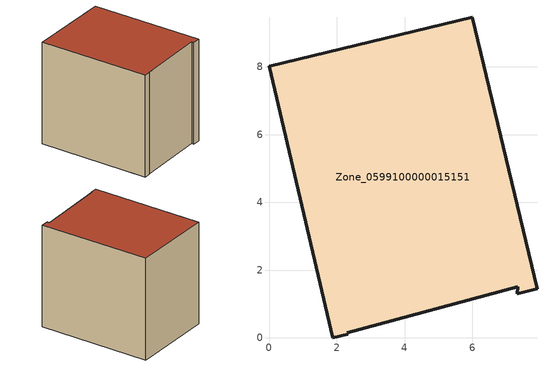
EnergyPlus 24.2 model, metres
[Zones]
Zone_0599100000015151
 floor ground (C_G): 7.33,1.31 7.35,1.51 2.3,0.15 2.32,0.11 1.88,0 0,8.02 6,9.47 7.91,1.45 z0
 wall outside (C_F): 7.33,1.31 7.91,1.45 6,9.47 0,8.02 1.88,0 2.32,0.11 2.3,0.15 7.35,1.51 7.33,1.31 z0:7.51
 roof outside (C_R): 7.35,1.51 7.33,1.31 7.91,1.45 6,9.47 0,8.02 1.88,0 2.32,0.11 2.3,0.15 z7.51
[BUILDING]
Pand.0599100000015151: North Axis=0; Terrain=City; Loads Convergence Tolerance Value=0.04; Temperature Convergence Tolerance Value=0.4; Solar Distribution=FullExterior; Maximum Number of Warmup Days=25; Minimum Number of Warmup Days=1
[Site:Location]
Rotterdam.The.Hague.AP_ZH_NLD Design_Conditions: Latitude=51.96; Longitude=4.45; Time Zone=1; Elevation=-4.5
[SITE:GROUNDTEMPERATURE:BUILDINGSURFACE]
18, 18, 18, 18, 18, 18, 18, 18, 18, 18, 18, 18
[MATERIAL] Thermal Absorptance=0.9; Solar Absorptance=0.7; Visible Absorptance=0.7
Name | Roughness | Thickness | Conductivity | Density | Specific Heat
G.TI.1965-1974 | MediumSmooth | 0.15 | 0.882353 | 540 | 1210
F.TI.1965-1974 | Rough | 0.3 | 0.697674 | 1920 | 840
R.TI.1965-1974 | MediumRough | 0.2 | 0.232558 | 1500 | 1000
[CONSTRUCTION]
C_G: G.TI.1965-1974
C_F: F.TI.1965-1974
C_R: R.TI.1965-1974
[ZONE]
Zone_0599100000015151: Type=1; Multiplier=1; Ceiling Height=Autocalculate; Volume=Autocalculate; Floor Area=autocalculate; Part of Total Floor Area=Yes
[ZONEINFILTRATION:DESIGNFLOWRATE]
Infil_Zone_0599100000015151: Zone or ZoneList or Space or SpaceList=Zone_0599100000015151; Schedule=AlwaysOn; Design Flow Rate Calculation Method=Flow/Area; Flow Rate per Floor Area=0.003; Constant Term Coefficient=1; Temperature Term Coefficient=0; Velocity Term Coefficient=0; Velocity Squared Term Coefficient=0
[HVACTEMPLATE:ZONE:IDEALLOADSAIRSYSTEM]
Zone_0599100000015151: Maximum Heating Supply Air Temperature=50; Minimum Cooling Supply Air Temperature=13; Maximum Heating Supply Air Humidity Ratio=0.0156; Minimum Cooling Supply Air Humidity Ratio=0.0077; Heating Limit=NoLimit; Cooling Limit=NoLimit; Dehumidification Control Type=ConstantSensibleHeatRatio; Cooling Sensible Heat Ratio=0.7; Dehumidification Setpoint=60; Humidification Control Type=None; Humidification Setpoint=30; Outdoor Air Method=None; Outdoor Air Flow Rate per Person=0.00944; Outdoor Air Flow Rate per Zone Floor Area=0; Outdoor Air Flow Rate per Zone=0; Demand Controlled Ventilation Type=None; Outdoor Air Economizer Type=NoEconomizer; Heat Recovery Type=None; Sensible Heat Recovery Effectiveness=0.7; Latent Heat Recovery Effectiveness=0.65
[ZONECONTROL:THERMOSTAT]
ThermostatControl_Zone_0599100000015151: Zone or ZoneList=Zone_0599100000015151; Control Type Schedule=DualSetpointControlType; Control 1=Thermostat_Zone_0599100000015151; Temperature Difference Between Cutout And Setpoint=0
[THERMOSTATSETPOINT:DUALSETPOINT]
Thermostat_Zone_0599100000015151: Heating Setpoint Temperature Schedule=HeatingSetpoint_Zone_0599100000015151; Cooling Setpoint Temperature Schedule=CoolingSetpoint_Zone_0599100000015151
[SCHEDULE:COMPACT]
HeatingSetpoint_Zone_0599100000015151: Through: 12/31, For: AllDays, Until: 24:00, 21
CoolingSetpoint_Zone_0599100000015151: Through: 12/31, For: AllDays, Until: 24:00, 24
DualSetpointControlType: Through: 12/31, For: AllDays, Until: 24:00, 4
AlwaysOn: Through: 12/31, For: AllDays, Until: 24:00, 1
